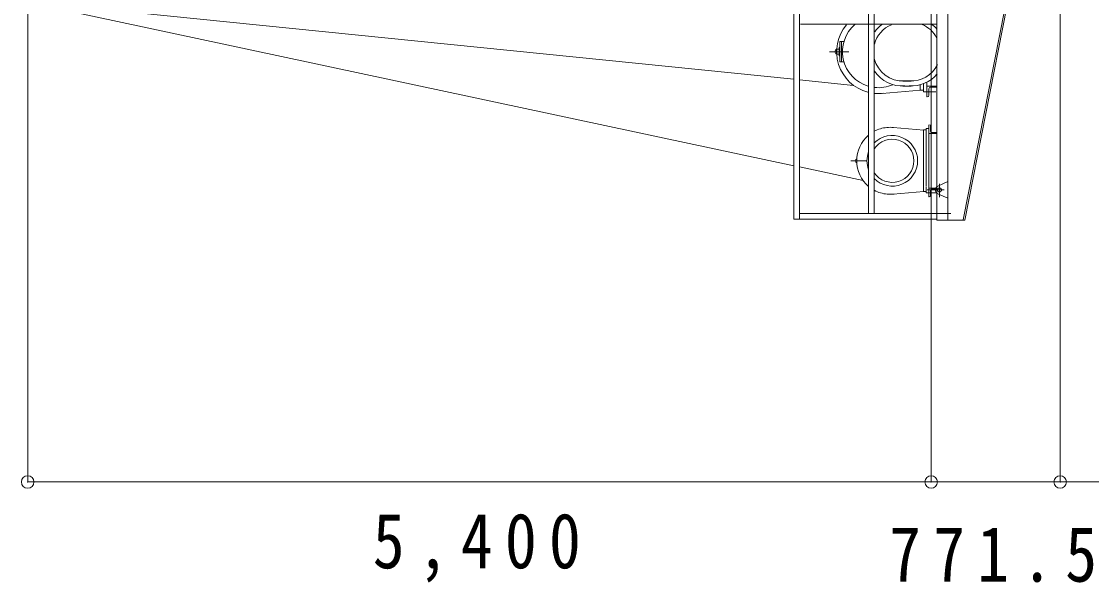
# Model space of a CAD drawing. Units: millimetres, scale not verified. Extents: x -30700 to 29919, y -306531 to 293469.
# Drawn here: x -7500 to -1103, y -10592 to -7240 of the extents above; entities that cross this region are included whole.
import ezdxf

# ---------------------------------------------------------------- set-up
doc = ezdxf.new("R2010")
doc.units = ezdxf.units.MM
doc.header["$LTSCALE"] = 150
doc.header["$PDMODE"] = 32
doc.header["$PDSIZE"] = 75
doc.linetypes.add('CHAIN1', pattern=[8, 5, -1, 1, -1])
doc.layers.add('1-1', color=7, linetype='Continuous', lineweight=18)
doc.layers.add('1-2', color=7, linetype='Continuous', lineweight=18)
doc.styles.add('ＭＳ ゴシック', font='')
doc.styles.get('ＭＳ ゴシック').set_extended_font_data('MS Gothic')

msp = doc.modelspace()

# ---------------------------------------------------------------- linework, layer by layer
at = {"layer": '1-1'}
for p, q in [((-2027.3, -6131.6), (-2027.3, -8426.6)), ((-1962.3, -6131.6), (-1962.3, -8426.6)), ((-2882.3, -6176.6), (-2882.3, -8420.6)), ((-2436.3, -6212), (-2436.3, -8386.5)), ((-2436.3, -6212.3), (-2436.3, -8386.5)), ((-2402.3, -6213.8), (-2402.3, -8386.5)), ((-2848.3, -6298.1), (-2848.3, -8420.6)), ((-2848.3, -6322.6), (-2848.3, -8386.6)), ((-7401, -7137.6), (-2882.3, -8101.8)), ((-7378.2, -7130.8), (-2882.3, -7585.6)), ((-1621.3, -7163.5), (-1870.3, -8424.9)), ((-1609.9, -7152.7), (-1861.5, -8426.6)), ((-2843.8, -7256.6), (-2029, -7256.6)), ((-2627.3, -7405.9), (-2613.1, -7405.9)), ((-2612.3, -7395.9), (-2607.7, -7395.9)), ((-2612.3, -7395.9), (-2612.3, -7445.9)), ((-2607.3, -7360.6), (-2607.3, -7480.6)), ((-2607.3, -7360.6), (-2584.4, -7360.6)), ((-2597.3, -7360.6), (-2597.3, -7480.6)), ((-2607.2, -7445.9), (-2612.3, -7445.9)), ((-2607.3, -7480.6), (-2583.9, -7480.6)), ((-2848.3, -7589), (-2525.9, -7621.6)), ((-2232.2, -7595.5), (-2182.2, -7595.5)), ((-2232.2, -7595.7), (-2182.2, -7595.7)), ((-2087.3, -7687.7), (-2087.3, -7603.3)), ((-2126.6, -7650), (-2356, -7669.7)), ((-2232.2, -7625.5), (-2182.2, -7625.5)), ((-2232.2, -7625.7), (-2182.2, -7625.7)), ((-2127.3, -7618.5), (-2127.3, -7650.6)), ((-2127.3, -7650.6), (-2107.3, -7650.6)), ((-2087.3, -7690.6), (-2087.3, -7625.6)), ((-2087.3, -7690.6), (-2087.3, -7625.6)), ((-2087.3, -7625.6), (-2027.3, -7625.6)), ((-2075.2, -7641.6), (-2075.2, -7680.6)), ((-2027.3, -7631.6), (-2065.3, -7631.6)), ((-2085.3, -7690.6), (-2087.3, -7690.6)), ((-2085.3, -7690.6), (-2087.3, -7690.6)), ((-2075.2, -7857.2), (-2075.2, -7908.3)), ((-2075.2, -7858.6), (-2075.2, -8227.4)), ((-2065.7, -7895.5), (-2065.7, -7864.3)), ((-2106.7, -7888.7), (-2290.2, -7873)), ((-2107.3, -7888.3), (-2091.3, -7888.3)), ((-2107.3, -8231.2), (-2107.3, -7888.3)), ((-2075.3, -7880.3), (-2091.3, -7880.3)), ((-2091.3, -7880.3), (-2091.3, -8221.8)), ((-2075.2, -7908.3), (-2027.3, -7908.3)), ((-2027.3, -7903.5), (-2057.7, -7903.5)), ((-2848.3, -8109.1), (-2469, -8190)), ((-2507.2, -8060.5), (-2507.2, -8084.5)), ((-2107.3, -8230.6), (-2107.3, -8256.3)), ((-2075.2, -8285.9), (-2075.2, -8218.5)), ((-2075.2, -8288.3), (-2075.2, -8236.3)), ((-2075.2, -8288.3), (-2075.2, -8236.3)), ((-2075.2, -8236.3), (-2027.3, -8236.3)), ((-2065.7, -8249.1), (-2065.7, -8280.3)), ((-2027.3, -8241.1), (-2057.7, -8241.1)), ((-1962.6, -8196.3), (-2022.7, -8223.9)), ((-2106.7, -8255.8), (-2290.2, -8271.6)), ((-2107.3, -8256.3), (-2091.3, -8256.3)), ((-2073.7, -8288.3), (-2075.2, -8288.3)), ((-2073.7, -8288.3), (-2075.2, -8288.3)), ((-1962.6, -8296.4), (-2022.5, -8269.4)), ((-2882.3, -8420.6), (-2027.9, -8420.6)), ((-2848.3, -8386.6), (-1945.5, -8386.6)), ((-2027.3, -8426.6), (-1861.5, -8426.6))]:
    msp.add_line(p, q, dxfattribs=at)
at = {"layer": '1-1', "color": 4, "linetype": 'CHAIN1', "lineweight": 9}
for p, q in [((-2670.6, -7420.9), (-2553.5, -7420.9)), ((-2541.9, -8072.5), (-2448.3, -8072.5))]:
    msp.add_line(p, q, dxfattribs=at)
at = {"layer": '1-1', "linetype": 'CHAIN1'}
for p, q in [((-2034.7, -7660.6), (-2098.8, -7660.6)), ((-2086.7, -8246.6), (-1985, -8246.6)), ((-2012.3, -8209.9), (-2012.3, -8290.2)), ((-2033.2, -8264.3), (-2084.5, -8264.3))]:
    msp.add_line(p, q, dxfattribs=at)
at = {"layer": '1-1'}
for points in [[(-2627.3, -7405.9), (-2627.3, -7435.9), (-2612.6, -7435.9)], [(-2087.3, -7660.6), (-2107.3, -7660.6), (-2107.3, -7612.5)], [(-2075.3, -8264.3), (-2091.3, -8264.3), (-2091.3, -8225.8)]]:
    msp.add_lwpolyline(points, dxfattribs=at)
at = {"layer": '1-1', "linetype": 'CHAIN1'}
msp.add_circle((-2012.3, -8246.6), 12, dxfattribs=at)
at = {"layer": '1-1'}
for centre, radius, start, end in [((-2377.3, -7420.6), 250, 139.85583, 255.39542), ((-2377.3, -7420.6), 215, 130.35863, 253.6378), ((-2232.2, -7420.7), 175, 112.74771, 164.85669), ((-2232.2, -7420.7), 205, 127.80685, 144.84119), ((-2182.2, -7420.7), 175, 27.84573, 68.00668), ((-2182.2, -7420.7), 205, 40.97585, 52.84819), ((-2621.3, -7421.1), 16.1, 111.78433, 247.78499), ((-2232.2, -7420.7), 175, 193.44946, 273.28101), ((-2232.2, -7420.7), 205, 214.50908, 273.28101), ((-2182.2, -7420.7), 175, 266.74954, 333.95204), ((-2182.2, -7420.7), 205, 266.74954, 319.6815), ((-2377.3, -7420.6), 215, 263.8149, 293.46523), ((-2377.3, -7420.6), 250, 264.76154, 277.04547), ((-2065.3, -7641.6), 10, 90, 180), ((-2085.3, -7680.6), 10, 270, 0), ((-2073.7, -7864.3), 8, 0, 64.29559), ((-2307.3, -8072.3), 200, 130.14003, 229.85997), ((-2294.6, -8072.3), 151.5, 224.71547, 135.28453), ((-2307.3, -8072.3), 200, 95.64136, 118.33679), ((-2307.3, -8072.3), 200, 84.19104, 95.38257), ((-2057.7, -7895.5), 8, 180, 270), ((-2294.6, -8072.3), 129, 213.43068, 146.56932), ((-2294.6, -8072.3), 151.5, 159.23416, 200.76584), ((-2502.5, -8072.7), 12.9, 111.78433, 247.78499), ((-2307.3, -8072.3), 200, 241.66321, 264.97617), ((-2057.7, -8249.1), 8, 90, 180), ((-2012.2, -8246.6), 25, 111.08369, 249.3658), ((-2307.3, -8072.3), 200, 264.76154, 277.04547), ((-2073.7, -8280.3), 8, 270, 0)]:
    msp.add_arc(centre, radius, start, end, dxfattribs=at)
at = {"layer": '1-2', "color": 4, "lineweight": 9}
for p, q in [((-7462.6, -4384.7), (-7462.6, -9991.2)), ((-2062.3, -4384.7), (-2062.3, -9991.2)), ((-1290.8, -4518.2), (-1290.8, -9991.2)), ((-7462.6, -9991.2), (-2062.3, -9991.2)), ((-2062.3, -9991.2), (-1290.8, -9991.2)), ((22229.2, -9991.2), (-1290.8, -9991.2))]:
    msp.add_line(p, q, dxfattribs=at)
at = {"layer": '1-2', "color": 4}
for p in [(-7462.6, -9991.2), (-2062.3, -9991.2), (-1290.8, -9991.2)]:
    msp.add_point(p, dxfattribs=at)

# ---------------------------------------------------------------- texts
at = {"layer": '1-2', "char_height": 329.9, "attachment_point": 7, "style": 'ＭＳ ゴシック'}
for s, insert in [('\\T1.38;\\W0.85;5,400', (-5399.9, -10592.1)), ('\\T1.38;\\W0.85;771.5', (-2314, -10592.1)), ('\\T1.38;\\W0.85;771.5', (-2314, -10592.1))]:
    msp.add_mtext(s, dxfattribs=dict(at, insert=insert))

doc.saveas('drawing.dxf')
